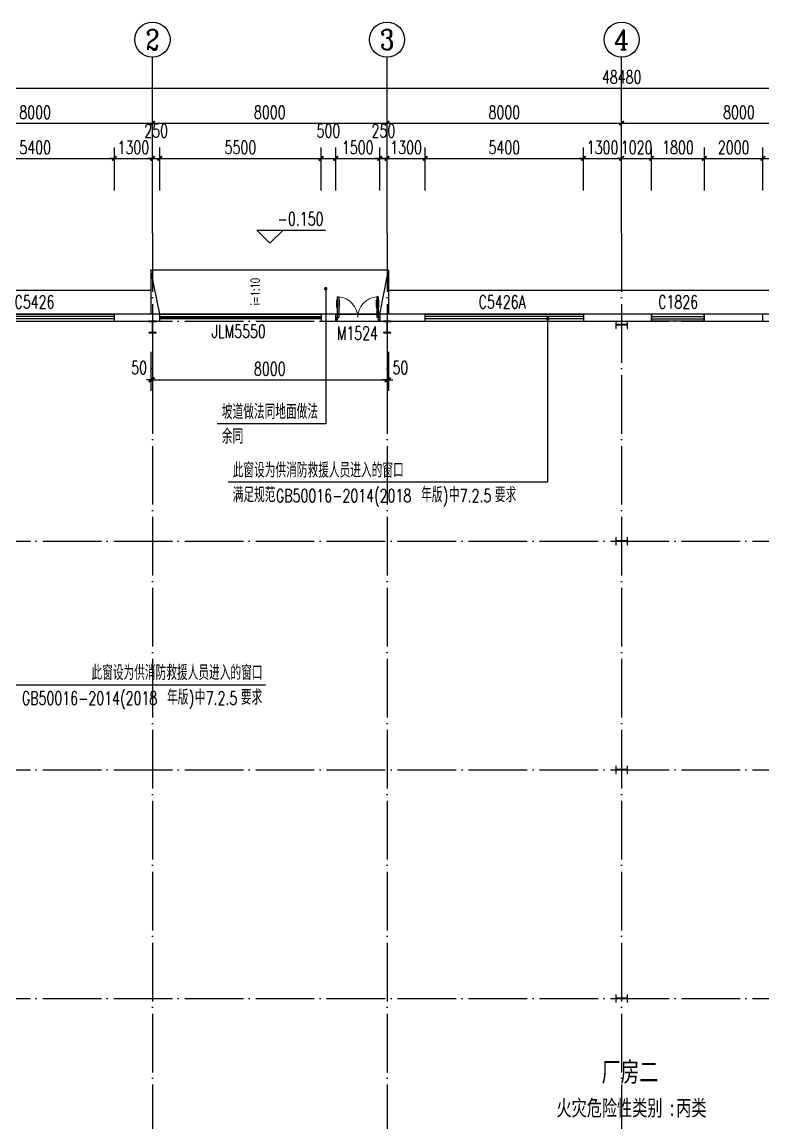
# Model space of a CAD drawing. Header units: millimetres. Extents: x 4455189 to 4808172, y 18512388 to 19204582.
# Drawn here: x 4720524 to 4745792, y 18997247 to 19034794 of the extents above; entities that cross this region are included whole.
import ezdxf
from ezdxf.enums import TextEntityAlignment as Align

# ---------------------------------------------------------------- set-up
doc = ezdxf.new("R2010")
doc.units = ezdxf.units.MM
doc.header["$LTSCALE"] = 1000
doc.header["$MEASUREMENT"] = 0
doc.linetypes.add('DASH', pattern=[0.35, 0.25, -0.1])
doc.linetypes.add('DOTE', pattern=[2.42, 2, -0.2, 0.02, -0.2])
doc.layers.get('Defpoints').update_dxf_attribs({"color": 1})
for name, color, linetype in [('AXIS_TEXT', 7, 'Continuous'), ('AXIS_内部', 151, 'Continuous'), ('AXIS_外部', 171, 'Continuous'), ('COLUMN', 2, 'Continuous'), ('DIM_ELEV', 3, 'Continuous'), ('DIM_LEAD', 145, 'Continuous'), ('DIM_SYMB', 165, 'Continuous'), ('DOOR_FIRE', 140, 'Continuous'), ('DOOR_FIRE_TEXT', 7, 'Continuous'), ('DOTE', 250, 'DOTE'), ('GROUND', 150, 'Continuous'), ('PUB_TEXT', 7, 'Continuous'), ('WALL-PARAPET', 6, 'Continuous'), ('WINDOW', 140, 'Continuous'), ('WINDOW_TEXT', 7, 'Continuous')]:
    doc.layers.add(name, color=color, linetype=linetype)
doc.styles.add('_TCH_AXIS', font='COMPLEX', dxfattribs={"bigfont": 'GBCBIG'})
doc.styles.add('_TCH_DIM', font='SIMPLEX', dxfattribs={"bigfont": 'GBCBIG'})
doc.styles.add('_TCH_DIM_T3', font='SIMPLEX', dxfattribs={"width": 0.705882, "bigfont": 'GBCBIG'})
doc.styles.add('_TCH_WINDOW', font='SIMPLEX', dxfattribs={"height": 3.5, "bigfont": 'GBCBIG'})
doc.styles.add('COMPLEX', font='COMPLEX')
doc.styles.add('HT', font='simhei.ttf', dxfattribs={"width": 0.7})
doc.dimstyles.new('_TCH_ARCH&&150', dxfattribs={"dimtxt": 446.25, "dimasz": 150, "dimexe": 375, "dimexo": 450, "dimgap": 150, "dimtad": 1, "dimdec": 0, "dimzin": 0, "dimdsep": 46, "dimtxsty": '_TCH_DIM_T3', "dimblk": 'ARCHTICK', "dimcen": 0.09, "dimclrt": 7, "dimazin": 2, "dimtfac": 1, "dimtdec": 0, "dimtix": 1, "dimtmove": 2, "dimatfit": 3, "dimfxl": 0, "dimtolj": 1, "dimtzin": 0, "dimarcsym": 0})

# ---------------------------------------------------------------- blocks, each defined once
blk = doc.blocks.new('A$C3ACC4A1C')
at = {"layer": 'COLUMN'}
h = blk.add_hatch(color=256, dxfattribs=at)
h.paths.add_polyline_path([(125, 400), (0, 400), (0, 388), (120, 388), (120, 200), (125, 200)])
h.paths.add_polyline_path([(250, 400), (125, 400), (125, 200), (130, 200), (130, 388), (250, 388)])
h.paths.add_polyline_path([(250, 12), (130, 12), (130, 200), (125, 200), (125, 0), (250, 0)])
h.paths.add_polyline_path([(125, 200), (120, 200), (120, 12), (0, 12), (0, 0), (125, 0)])
blk.add_lwpolyline([(0, 0), (0, 12), (120, 12), (120, 388), (0, 388), (0, 400), (250, 400), (250, 388), (130, 388), (130, 12), (250, 12), (250, 0)], close=True, dxfattribs=at)
blk = doc.blocks.new('_ArchTick')
at = {"color": 0, "linetype": 'ByBlock', "const_width": 0.4}
blk.add_lwpolyline([(-0.5, -0.5), (0.5, 0.5)], dxfattribs=at)
blk = doc.blocks.new('*D287')
at = {"layer": 'AXIS_内部', "color": 0, "lineweight": -2}
for p, q in [((4732972, 19023544), (4732972, 19022219)), ((4733022, 19023544), (4733022, 19022219)), ((4732972, 19022594), (4732822, 19022594)), ((4732972, 19022594), (4733022, 19022594)), ((4733022, 19022594), (4733172, 19022594))]:
    blk.add_line(p, q, dxfattribs=at)
at = {"layer": 'Defpoints', "color": 0}
for p in [(4732972, 19023994), (4733022, 19023994), (4733022, 19022594)]:
    blk.add_point(p, dxfattribs=at)
at = {"layer": 'AXIS_内部', "color": 0, "lineweight": -2, "xscale": 150, "yscale": 150, "zscale": 150}
blk.add_blockref('_ArchTick', (4732972, 19022594), dxfattribs=at)
at = {"layer": 'AXIS_内部', "color": 0, "lineweight": -2, "xscale": 150, "yscale": 150, "zscale": 150, "rotation": 180}
blk.add_blockref('_ArchTick', (4733022, 19022594), dxfattribs=at)
at = {"layer": 'AXIS_内部', "color": 7, "insert": (4733427, 19023007), "char_height": 446.2, "attachment_point": 5, "style": '_TCH_DIM_T3'}
blk.add_mtext('\\A1;50', dxfattribs=at)
blk = doc.blocks.new('*D288')
at = {"layer": 'AXIS_内部', "color": 0, "lineweight": -2}
for p, q in [((4724972, 19023544), (4724972, 19022219)), ((4732972, 19023544), (4732972, 19022219)), ((4724972, 19022594), (4732972, 19022594))]:
    blk.add_line(p, q, dxfattribs=at)
at = {"layer": 'Defpoints', "color": 0}
for p in [(4724972, 19023994), (4732972, 19023994), (4732972, 19022594)]:
    blk.add_point(p, dxfattribs=at)
at = {"layer": 'AXIS_内部', "color": 0, "lineweight": -2, "xscale": 150, "yscale": 150, "zscale": 150, "rotation": 180}
blk.add_blockref('_ArchTick', (4724972, 19022594), dxfattribs=at)
at = {"layer": 'AXIS_内部', "color": 0, "lineweight": -2, "xscale": 150, "yscale": 150, "zscale": 150}
blk.add_blockref('_ArchTick', (4732972, 19022594), dxfattribs=at)
at = {"layer": 'AXIS_内部', "color": 7, "insert": (4728972, 19022967), "char_height": 446.2, "attachment_point": 5, "style": '_TCH_DIM_T3'}
blk.add_mtext('\\A1;8000', dxfattribs=at)
blk = doc.blocks.new('*D289')
at = {"layer": 'AXIS_内部', "color": 0, "lineweight": -2}
for p, q in [((4724922, 19023544), (4724922, 19022219)), ((4724972, 19023544), (4724972, 19022219)), ((4724922, 19022594), (4724772, 19022594)), ((4724922, 19022594), (4724972, 19022594)), ((4724972, 19022594), (4725122, 19022594))]:
    blk.add_line(p, q, dxfattribs=at)
at = {"layer": 'Defpoints', "color": 0}
for p in [(4724922, 19023994), (4724972, 19023994), (4724972, 19022594)]:
    blk.add_point(p, dxfattribs=at)
at = {"layer": 'AXIS_内部', "color": 0, "lineweight": -2, "xscale": 150, "yscale": 150, "zscale": 150}
blk.add_blockref('_ArchTick', (4724922, 19022594), dxfattribs=at)
at = {"layer": 'AXIS_内部', "color": 0, "lineweight": -2, "xscale": 150, "yscale": 150, "zscale": 150, "rotation": 180}
blk.add_blockref('_ArchTick', (4724972, 19022594), dxfattribs=at)
at = {"layer": 'AXIS_内部', "color": 7, "insert": (4724517, 19023007), "char_height": 446.2, "attachment_point": 5, "style": '_TCH_DIM_T3'}
blk.add_mtext('\\A1;50', dxfattribs=at)
blk = doc.blocks.new('*D297')
at = {"layer": 'AXIS_内部', "color": 0, "lineweight": -2}
for p, q in [((4745792, 19029044), (4745792, 19030519)), ((4747592, 19029044), (4747592, 19030519)), ((4745792, 19030144), (4747592, 19030144))]:
    blk.add_line(p, q, dxfattribs=at)
at = {"layer": 'Defpoints', "color": 0}
for p in [(4747592, 19030144), (4745792, 19028594), (4747592, 19028594)]:
    blk.add_point(p, dxfattribs=at)
at = {"layer": 'AXIS_内部', "color": 0, "lineweight": -2, "xscale": 150, "yscale": 150, "zscale": 150, "rotation": 180}
blk.add_blockref('_ArchTick', (4745792, 19030144), dxfattribs=at)
at = {"layer": 'AXIS_内部', "color": 0, "lineweight": -2, "xscale": 150, "yscale": 150, "zscale": 150}
blk.add_blockref('_ArchTick', (4747592, 19030144), dxfattribs=at)
at = {"layer": 'AXIS_内部', "color": 7, "insert": (4746692, 19030517), "char_height": 446.2, "attachment_point": 5, "style": '_TCH_DIM_T3'}
blk.add_mtext('\\A1;1800', dxfattribs=at)
blk = doc.blocks.new('*D298')
at = {"layer": 'AXIS_内部', "color": 0, "lineweight": -2}
for p, q in [((4743792, 19029044), (4743792, 19030519)), ((4745792, 19029044), (4745792, 19030519)), ((4743792, 19030144), (4745792, 19030144))]:
    blk.add_line(p, q, dxfattribs=at)
at = {"layer": 'Defpoints', "color": 0}
for p in [(4745792, 19030144), (4743792, 19028594), (4745792, 19028594)]:
    blk.add_point(p, dxfattribs=at)
at = {"layer": 'AXIS_内部', "color": 0, "lineweight": -2, "xscale": 150, "yscale": 150, "zscale": 150, "rotation": 180}
blk.add_blockref('_ArchTick', (4743792, 19030144), dxfattribs=at)
at = {"layer": 'AXIS_内部', "color": 0, "lineweight": -2, "xscale": 150, "yscale": 150, "zscale": 150}
blk.add_blockref('_ArchTick', (4745792, 19030144), dxfattribs=at)
at = {"layer": 'AXIS_内部', "color": 7, "insert": (4744792, 19030517), "char_height": 446.2, "attachment_point": 5, "style": '_TCH_DIM_T3'}
blk.add_mtext('\\A1;2000', dxfattribs=at)
blk = doc.blocks.new('*D299')
at = {"layer": 'AXIS_内部', "color": 0, "lineweight": -2}
for p, q in [((4741992, 19029044), (4741992, 19030519)), ((4743792, 19029044), (4743792, 19030519)), ((4741992, 19030144), (4743792, 19030144))]:
    blk.add_line(p, q, dxfattribs=at)
at = {"layer": 'Defpoints', "color": 0}
for p in [(4743792, 19030144), (4741992, 19028594), (4743792, 19028594)]:
    blk.add_point(p, dxfattribs=at)
at = {"layer": 'AXIS_内部', "color": 0, "lineweight": -2, "xscale": 150, "yscale": 150, "zscale": 150, "rotation": 180}
blk.add_blockref('_ArchTick', (4741992, 19030144), dxfattribs=at)
at = {"layer": 'AXIS_内部', "color": 0, "lineweight": -2, "xscale": 150, "yscale": 150, "zscale": 150}
blk.add_blockref('_ArchTick', (4743792, 19030144), dxfattribs=at)
at = {"layer": 'AXIS_内部', "color": 7, "insert": (4742892, 19030517), "char_height": 446.2, "attachment_point": 5, "style": '_TCH_DIM_T3'}
blk.add_mtext('\\A1;1800', dxfattribs=at)
blk = doc.blocks.new('*D300')
at = {"layer": 'AXIS_内部', "color": 0, "lineweight": -2}
for p, q in [((4740972, 19029044), (4740972, 19030519)), ((4741992, 19029044), (4741992, 19030519)), ((4740972, 19030144), (4740822, 19030144)), ((4740972, 19030144), (4741992, 19030144)), ((4741992, 19030144), (4742142, 19030144))]:
    blk.add_line(p, q, dxfattribs=at)
at = {"layer": 'Defpoints', "color": 0}
for p in [(4741992, 19030144), (4740972, 19028594), (4741992, 19028594)]:
    blk.add_point(p, dxfattribs=at)
at = {"layer": 'AXIS_内部', "color": 0, "lineweight": -2, "xscale": 150, "yscale": 150, "zscale": 150}
blk.add_blockref('_ArchTick', (4740972, 19030144), dxfattribs=at)
at = {"layer": 'AXIS_内部', "color": 0, "lineweight": -2, "xscale": 150, "yscale": 150, "zscale": 150, "rotation": 180}
blk.add_blockref('_ArchTick', (4741992, 19030144), dxfattribs=at)
at = {"layer": 'AXIS_内部', "color": 7, "insert": (4741482, 19030517), "char_height": 446.2, "attachment_point": 5, "style": '_TCH_DIM_T3'}
blk.add_mtext('\\A1;1020', dxfattribs=at)
blk = doc.blocks.new('*D301')
at = {"layer": 'AXIS_内部', "color": 0, "lineweight": -2}
for p, q in [((4739672, 19029044), (4739672, 19030519)), ((4740972, 19029044), (4740972, 19030519)), ((4739672, 19030144), (4739522, 19030144)), ((4739672, 19030144), (4740972, 19030144)), ((4740972, 19030144), (4741122, 19030144))]:
    blk.add_line(p, q, dxfattribs=at)
at = {"layer": 'Defpoints', "color": 0}
for p in [(4740972, 19030144), (4739672, 19028594), (4740972, 19028594)]:
    blk.add_point(p, dxfattribs=at)
at = {"layer": 'AXIS_内部', "color": 0, "lineweight": -2, "xscale": 150, "yscale": 150, "zscale": 150}
blk.add_blockref('_ArchTick', (4739672, 19030144), dxfattribs=at)
at = {"layer": 'AXIS_内部', "color": 0, "lineweight": -2, "xscale": 150, "yscale": 150, "zscale": 150, "rotation": 180}
blk.add_blockref('_ArchTick', (4740972, 19030144), dxfattribs=at)
at = {"layer": 'AXIS_内部', "color": 7, "insert": (4740322, 19030517), "char_height": 446.2, "attachment_point": 5, "style": '_TCH_DIM_T3'}
blk.add_mtext('\\A1;1300', dxfattribs=at)
blk = doc.blocks.new('*D302')
at = {"layer": 'AXIS_内部', "color": 0, "lineweight": -2}
for p, q in [((4734272, 19029044), (4734272, 19030519)), ((4739672, 19029044), (4739672, 19030519)), ((4734272, 19030144), (4739672, 19030144))]:
    blk.add_line(p, q, dxfattribs=at)
at = {"layer": 'Defpoints', "color": 0}
for p in [(4739672, 19030144), (4734272, 19028594), (4739672, 19028594)]:
    blk.add_point(p, dxfattribs=at)
at = {"layer": 'AXIS_内部', "color": 0, "lineweight": -2, "xscale": 150, "yscale": 150, "zscale": 150, "rotation": 180}
blk.add_blockref('_ArchTick', (4734272, 19030144), dxfattribs=at)
at = {"layer": 'AXIS_内部', "color": 0, "lineweight": -2, "xscale": 150, "yscale": 150, "zscale": 150}
blk.add_blockref('_ArchTick', (4739672, 19030144), dxfattribs=at)
at = {"layer": 'AXIS_内部', "color": 7, "insert": (4736972, 19030517), "char_height": 446.2, "attachment_point": 5, "style": '_TCH_DIM_T3'}
blk.add_mtext('\\A1;5400', dxfattribs=at)
blk = doc.blocks.new('*D303')
at = {"layer": 'AXIS_内部', "color": 0, "lineweight": -2}
for p, q in [((4732972, 19029044), (4732972, 19030519)), ((4734272, 19029044), (4734272, 19030519)), ((4732972, 19030144), (4732822, 19030144)), ((4732972, 19030144), (4734272, 19030144)), ((4734272, 19030144), (4734422, 19030144))]:
    blk.add_line(p, q, dxfattribs=at)
at = {"layer": 'Defpoints', "color": 0}
for p in [(4734272, 19030144), (4732972, 19028594), (4734272, 19028594)]:
    blk.add_point(p, dxfattribs=at)
at = {"layer": 'AXIS_内部', "color": 0, "lineweight": -2, "xscale": 150, "yscale": 150, "zscale": 150}
blk.add_blockref('_ArchTick', (4732972, 19030144), dxfattribs=at)
at = {"layer": 'AXIS_内部', "color": 0, "lineweight": -2, "xscale": 150, "yscale": 150, "zscale": 150, "rotation": 180}
blk.add_blockref('_ArchTick', (4734272, 19030144), dxfattribs=at)
at = {"layer": 'AXIS_内部', "color": 7, "insert": (4733622, 19030517), "char_height": 446.2, "attachment_point": 5, "style": '_TCH_DIM_T3'}
blk.add_mtext('\\A1;1300', dxfattribs=at)
blk = doc.blocks.new('*D304')
at = {"layer": 'AXIS_内部', "color": 0, "lineweight": -2}
for p, q in [((4732722, 19029044), (4732722, 19030519)), ((4732972, 19029044), (4732972, 19030519)), ((4732722, 19030144), (4732572, 19030144)), ((4732722, 19030144), (4732972, 19030144)), ((4732972, 19030144), (4733122, 19030144))]:
    blk.add_line(p, q, dxfattribs=at)
at = {"layer": 'Defpoints', "color": 0}
for p in [(4732972, 19030144), (4732722, 19028594), (4732972, 19028594)]:
    blk.add_point(p, dxfattribs=at)
at = {"layer": 'AXIS_内部', "color": 0, "lineweight": -2, "xscale": 150, "yscale": 150, "zscale": 150}
blk.add_blockref('_ArchTick', (4732722, 19030144), dxfattribs=at)
at = {"layer": 'AXIS_内部', "color": 0, "lineweight": -2, "xscale": 150, "yscale": 150, "zscale": 150, "rotation": 180}
blk.add_blockref('_ArchTick', (4732972, 19030144), dxfattribs=at)
at = {"layer": 'AXIS_内部', "color": 7, "insert": (4732847, 19031082), "char_height": 446.2, "attachment_point": 5, "style": '_TCH_DIM_T3'}
blk.add_mtext('\\A1;250', dxfattribs=at)
blk = doc.blocks.new('*D305')
at = {"layer": 'AXIS_内部', "color": 0, "lineweight": -2}
for p, q in [((4731222, 19029044), (4731222, 19030519)), ((4732722, 19029044), (4732722, 19030519)), ((4731222, 19030144), (4732722, 19030144))]:
    blk.add_line(p, q, dxfattribs=at)
at = {"layer": 'Defpoints', "color": 0}
for p in [(4732722, 19030144), (4731222, 19028594), (4732722, 19028594)]:
    blk.add_point(p, dxfattribs=at)
at = {"layer": 'AXIS_内部', "color": 0, "lineweight": -2, "xscale": 150, "yscale": 150, "zscale": 150, "rotation": 180}
blk.add_blockref('_ArchTick', (4731222, 19030144), dxfattribs=at)
at = {"layer": 'AXIS_内部', "color": 0, "lineweight": -2, "xscale": 150, "yscale": 150, "zscale": 150}
blk.add_blockref('_ArchTick', (4732722, 19030144), dxfattribs=at)
at = {"layer": 'AXIS_内部', "color": 7, "insert": (4731972, 19030517), "char_height": 446.2, "attachment_point": 5, "style": '_TCH_DIM_T3'}
blk.add_mtext('\\A1;1500', dxfattribs=at)
blk = doc.blocks.new('*D306')
at = {"layer": 'AXIS_内部', "color": 0, "lineweight": -2}
for p, q in [((4730722, 19029044), (4730722, 19030519)), ((4731222, 19029044), (4731222, 19030519)), ((4730722, 19030144), (4731222, 19030144))]:
    blk.add_line(p, q, dxfattribs=at)
at = {"layer": 'Defpoints', "color": 0}
for p in [(4731222, 19030144), (4730722, 19028594), (4731222, 19028594)]:
    blk.add_point(p, dxfattribs=at)
at = {"layer": 'AXIS_内部', "color": 0, "lineweight": -2, "xscale": 150, "yscale": 150, "zscale": 150, "rotation": 180}
blk.add_blockref('_ArchTick', (4730722, 19030144), dxfattribs=at)
at = {"layer": 'AXIS_内部', "color": 0, "lineweight": -2, "xscale": 150, "yscale": 150, "zscale": 150}
blk.add_blockref('_ArchTick', (4731222, 19030144), dxfattribs=at)
at = {"layer": 'AXIS_内部', "color": 7, "insert": (4730972, 19031082), "char_height": 446.2, "attachment_point": 5, "style": '_TCH_DIM_T3'}
blk.add_mtext('\\A1;500', dxfattribs=at)
blk = doc.blocks.new('*D307')
at = {"layer": 'AXIS_内部', "color": 0, "lineweight": -2}
for p, q in [((4725222, 19029044), (4725222, 19030519)), ((4730722, 19029044), (4730722, 19030519)), ((4725222, 19030144), (4730722, 19030144))]:
    blk.add_line(p, q, dxfattribs=at)
at = {"layer": 'Defpoints', "color": 0}
for p in [(4730722, 19030144), (4725222, 19028594), (4730722, 19028594)]:
    blk.add_point(p, dxfattribs=at)
at = {"layer": 'AXIS_内部', "color": 0, "lineweight": -2, "xscale": 150, "yscale": 150, "zscale": 150, "rotation": 180}
blk.add_blockref('_ArchTick', (4725222, 19030144), dxfattribs=at)
at = {"layer": 'AXIS_内部', "color": 0, "lineweight": -2, "xscale": 150, "yscale": 150, "zscale": 150}
blk.add_blockref('_ArchTick', (4730722, 19030144), dxfattribs=at)
at = {"layer": 'AXIS_内部', "color": 7, "insert": (4727972, 19030517), "char_height": 446.2, "attachment_point": 5, "style": '_TCH_DIM_T3'}
blk.add_mtext('\\A1;5500', dxfattribs=at)
blk = doc.blocks.new('*D308')
at = {"layer": 'AXIS_内部', "color": 0, "lineweight": -2}
for p, q in [((4724972, 19029044), (4724972, 19030519)), ((4725222, 19029044), (4725222, 19030519)), ((4724972, 19030144), (4724822, 19030144)), ((4724972, 19030144), (4725222, 19030144)), ((4725222, 19030144), (4725372, 19030144))]:
    blk.add_line(p, q, dxfattribs=at)
at = {"layer": 'Defpoints', "color": 0}
for p in [(4725222, 19030144), (4724972, 19028594), (4725222, 19028594)]:
    blk.add_point(p, dxfattribs=at)
at = {"layer": 'AXIS_内部', "color": 0, "lineweight": -2, "xscale": 150, "yscale": 150, "zscale": 150}
blk.add_blockref('_ArchTick', (4724972, 19030144), dxfattribs=at)
at = {"layer": 'AXIS_内部', "color": 0, "lineweight": -2, "xscale": 150, "yscale": 150, "zscale": 150, "rotation": 180}
blk.add_blockref('_ArchTick', (4725222, 19030144), dxfattribs=at)
at = {"layer": 'AXIS_内部', "color": 7, "insert": (4725097, 19031082), "char_height": 446.2, "attachment_point": 5, "style": '_TCH_DIM_T3'}
blk.add_mtext('\\A1;250', dxfattribs=at)
blk = doc.blocks.new('*D309')
at = {"layer": 'AXIS_内部', "color": 0, "lineweight": -2}
for p, q in [((4723672, 19029044), (4723672, 19030519)), ((4724972, 19029044), (4724972, 19030519)), ((4723672, 19030144), (4723522, 19030144)), ((4723672, 19030144), (4724972, 19030144)), ((4724972, 19030144), (4725122, 19030144))]:
    blk.add_line(p, q, dxfattribs=at)
at = {"layer": 'Defpoints', "color": 0}
for p in [(4724972, 19030144), (4723672, 19028594), (4724972, 19028594)]:
    blk.add_point(p, dxfattribs=at)
at = {"layer": 'AXIS_内部', "color": 0, "lineweight": -2, "xscale": 150, "yscale": 150, "zscale": 150}
blk.add_blockref('_ArchTick', (4723672, 19030144), dxfattribs=at)
at = {"layer": 'AXIS_内部', "color": 0, "lineweight": -2, "xscale": 150, "yscale": 150, "zscale": 150, "rotation": 180}
blk.add_blockref('_ArchTick', (4724972, 19030144), dxfattribs=at)
at = {"layer": 'AXIS_内部', "color": 7, "insert": (4724322, 19030517), "char_height": 446.2, "attachment_point": 5, "style": '_TCH_DIM_T3'}
blk.add_mtext('\\A1;1300', dxfattribs=at)
blk = doc.blocks.new('*D310')
at = {"layer": 'AXIS_内部', "color": 0, "lineweight": -2}
for p, q in [((4718272, 19029044), (4718272, 19030519)), ((4723672, 19029044), (4723672, 19030519)), ((4718272, 19030144), (4723672, 19030144))]:
    blk.add_line(p, q, dxfattribs=at)
at = {"layer": 'Defpoints', "color": 0}
for p in [(4723672, 19030144), (4718272, 19028594), (4723672, 19028594)]:
    blk.add_point(p, dxfattribs=at)
at = {"layer": 'AXIS_内部', "color": 0, "lineweight": -2, "xscale": 150, "yscale": 150, "zscale": 150, "rotation": 180}
blk.add_blockref('_ArchTick', (4718272, 19030144), dxfattribs=at)
at = {"layer": 'AXIS_内部', "color": 0, "lineweight": -2, "xscale": 150, "yscale": 150, "zscale": 150}
blk.add_blockref('_ArchTick', (4723672, 19030144), dxfattribs=at)
at = {"layer": 'AXIS_内部', "color": 7, "insert": (4720972, 19030517), "char_height": 446.2, "attachment_point": 5, "style": '_TCH_DIM_T3'}
blk.add_mtext('\\A1;5400', dxfattribs=at)
blk = doc.blocks.new('*D402')
at = {"layer": 'AXIS_外部', "color": 0, "lineweight": -2}
for p, q in [((4716972, 19028044), (4716972, 19031719)), ((4724972, 19028044), (4724972, 19031719)), ((4716972, 19031344), (4724972, 19031344))]:
    blk.add_line(p, q, dxfattribs=at)
at = {"layer": 'Defpoints', "color": 0}
for p in [(4724972, 19031344), (4716972, 19027594), (4724972, 19027594)]:
    blk.add_point(p, dxfattribs=at)
at = {"layer": 'AXIS_外部', "color": 0, "lineweight": -2, "xscale": 150, "yscale": 150, "zscale": 150, "rotation": 180}
blk.add_blockref('_ArchTick', (4716972, 19031344), dxfattribs=at)
at = {"layer": 'AXIS_外部', "color": 0, "lineweight": -2, "xscale": 150, "yscale": 150, "zscale": 150}
blk.add_blockref('_ArchTick', (4724972, 19031344), dxfattribs=at)
at = {"layer": 'AXIS_外部', "color": 7, "insert": (4720972, 19031717), "char_height": 446.2, "attachment_point": 5, "style": '_TCH_DIM_T3'}
blk.add_mtext('\\A1;8000', dxfattribs=at)
blk = doc.blocks.new('*D403')
at = {"layer": 'AXIS_外部', "color": 0, "lineweight": -2}
for p, q in [((4724972, 19028044), (4724972, 19031719)), ((4732972, 19028044), (4732972, 19031719)), ((4724972, 19031344), (4732972, 19031344))]:
    blk.add_line(p, q, dxfattribs=at)
at = {"layer": 'Defpoints', "color": 0}
for p in [(4732972, 19031344), (4724972, 19027594), (4732972, 19027594)]:
    blk.add_point(p, dxfattribs=at)
at = {"layer": 'AXIS_外部', "color": 0, "lineweight": -2, "xscale": 150, "yscale": 150, "zscale": 150, "rotation": 180}
blk.add_blockref('_ArchTick', (4724972, 19031344), dxfattribs=at)
at = {"layer": 'AXIS_外部', "color": 0, "lineweight": -2, "xscale": 150, "yscale": 150, "zscale": 150}
blk.add_blockref('_ArchTick', (4732972, 19031344), dxfattribs=at)
at = {"layer": 'AXIS_外部', "color": 7, "insert": (4728972, 19031717), "char_height": 446.2, "attachment_point": 5, "style": '_TCH_DIM_T3'}
blk.add_mtext('\\A1;8000', dxfattribs=at)
blk = doc.blocks.new('*D404')
at = {"layer": 'AXIS_外部', "color": 0, "lineweight": -2}
for p, q in [((4732972, 19028044), (4732972, 19031719)), ((4740972, 19028044), (4740972, 19031719)), ((4732972, 19031344), (4740972, 19031344))]:
    blk.add_line(p, q, dxfattribs=at)
at = {"layer": 'Defpoints', "color": 0}
for p in [(4740972, 19031344), (4732972, 19027594), (4740972, 19027594)]:
    blk.add_point(p, dxfattribs=at)
at = {"layer": 'AXIS_外部', "color": 0, "lineweight": -2, "xscale": 150, "yscale": 150, "zscale": 150, "rotation": 180}
blk.add_blockref('_ArchTick', (4732972, 19031344), dxfattribs=at)
at = {"layer": 'AXIS_外部', "color": 0, "lineweight": -2, "xscale": 150, "yscale": 150, "zscale": 150}
blk.add_blockref('_ArchTick', (4740972, 19031344), dxfattribs=at)
at = {"layer": 'AXIS_外部', "color": 7, "insert": (4736972, 19031717), "char_height": 446.2, "attachment_point": 5, "style": '_TCH_DIM_T3'}
blk.add_mtext('\\A1;8000', dxfattribs=at)
blk = doc.blocks.new('*D405')
at = {"layer": 'AXIS_外部', "color": 0, "lineweight": -2}
for p, q in [((4740972, 19028044), (4740972, 19031719)), ((4748972, 19028044), (4748972, 19031719)), ((4740972, 19031344), (4748972, 19031344))]:
    blk.add_line(p, q, dxfattribs=at)
at = {"layer": 'Defpoints', "color": 0}
for p in [(4748972, 19031344), (4740972, 19027594), (4748972, 19027594)]:
    blk.add_point(p, dxfattribs=at)
at = {"layer": 'AXIS_外部', "color": 0, "lineweight": -2, "xscale": 150, "yscale": 150, "zscale": 150, "rotation": 180}
blk.add_blockref('_ArchTick', (4740972, 19031344), dxfattribs=at)
at = {"layer": 'AXIS_外部', "color": 0, "lineweight": -2, "xscale": 150, "yscale": 150, "zscale": 150}
blk.add_blockref('_ArchTick', (4748972, 19031344), dxfattribs=at)
at = {"layer": 'AXIS_外部', "color": 7, "insert": (4744972, 19031717), "char_height": 446.2, "attachment_point": 5, "style": '_TCH_DIM_T3'}
blk.add_mtext('\\A1;8000', dxfattribs=at)
blk = doc.blocks.new('*D409')
at = {"layer": 'AXIS_外部', "color": 0, "lineweight": -2}
for p, q in [((4716732, 19028044), (4716732, 19032919)), ((4765212, 19028044), (4765212, 19032919)), ((4716732, 19032544), (4765212, 19032544))]:
    blk.add_line(p, q, dxfattribs=at)
at = {"layer": 'Defpoints', "color": 0}
for p in [(4765212, 19032544), (4716732, 19027594), (4765212, 19027594)]:
    blk.add_point(p, dxfattribs=at)
at = {"layer": 'AXIS_外部', "color": 0, "lineweight": -2, "xscale": 150, "yscale": 150, "zscale": 150, "rotation": 180}
blk.add_blockref('_ArchTick', (4716732, 19032544), dxfattribs=at)
at = {"layer": 'AXIS_外部', "color": 0, "lineweight": -2, "xscale": 150, "yscale": 150, "zscale": 150}
blk.add_blockref('_ArchTick', (4765212, 19032544), dxfattribs=at)
at = {"layer": 'AXIS_外部', "color": 7, "insert": (4740972, 19032917), "char_height": 446.2, "attachment_point": 5, "style": '_TCH_DIM_T3'}
blk.add_mtext('\\A1;48480', dxfattribs=at)
blk = doc.blocks.new('_AXISO')
blk.add_circle((0, 0), 0.5)
at = {"layer": 'AXIS_TEXT', "style": 'COMPLEX', "width": 1.041667}
blk.add_attdef('A', text='', height=0.56, dxfattribs=at).set_placement((-0.25, -0.28), (0.25, -0.28), align=Align.FIT)
blk = doc.blocks.new('$DorLib2D$00000213')
at = {"color": 0, "linetype": 'DASH', "const_width": 0.02}
blk.add_lwpolyline([(0.5, 0), (-0.5, 0)], dxfattribs=at)
blk = doc.blocks.new('$DorLib2D$00000011')
at = {"lineweight": 13}
for p, q in [((-0.483, 0.396), (-0.483, 0.235)), ((-0.417, 0.396), (-0.417, 0.235)), ((0.417, 0.396), (0.417, 0.235)), ((0.483, 0.396), (0.483, 0.235))]:
    blk.add_line(p, q, dxfattribs=at)
for p, q in [((-0.483, 0.396), (-0.467, 0.396)), ((-0.467, 0.471), (-0.467, -0.062)), ((-0.467, 0.471), (-0.433, 0.471)), ((-0.433, 0.471), (-0.433, 0.004)), ((-0.417, 0.396), (-0.433, 0.396)), ((0.417, 0.396), (0.433, 0.396)), ((0.433, 0.471), (0.433, 0.004)), ((0.467, 0.471), (0.433, 0.471)), ((0.467, 0.471), (0.467, -0.062)), ((0.483, 0.396), (0.467, 0.396)), ((-0.5, 0.004), (-0.433, 0.004)), ((-0.5, 0.004), (-0.5, -0.062)), ((-0.483, 0.235), (-0.467, 0.235)), ((-0.417, 0.235), (-0.433, 0.235)), ((0.417, 0.235), (0.433, 0.235)), ((0.5, 0.004), (0.433, 0.004)), ((0.483, 0.235), (0.467, 0.235)), ((0.5, 0.004), (0.5, -0.062)), ((-0.5, -0.062), (-0.467, -0.062)), ((0.5, -0.062), (0.467, -0.062))]:
    blk.add_line(p, q)
for centre, start, end in [((-0.467, 0.004), 0, 85.904), ((0.467, 0.004), 94.096, 180)]:
    blk.add_arc(centre, 0.467, start, end, dxfattribs=at)
blk = doc.blocks.new('$WINLIB2D$00000001')
for p, q in [((-0.5, 0.5), (0.5, 0.5)), ((-0.5, 0.5), (-0.5, -0.5)), ((0.5, -0.5), (0.5, 0.5)), ((0.5, 0.1667), (-0.5, 0.1667)), ((0.5, -0.1667), (-0.5, -0.1667)), ((-0.5, -0.5), (0.5, -0.5))]:
    blk.add_line(p, q)

msp = doc.modelspace()

# ---------------------------------------------------------------- linework, layer by layer
at = {"layer": 'AXIS_外部'}
for p, q in [((4724971.6, 19027594.3), (4724971.6, 19033594.3)), ((4732971.6, 19027594.3), (4732971.6, 19033594.3)), ((4740971.6, 19027594.3), (4740971.6, 19033594.3))]:
    msp.add_line(p, q, dxfattribs=at)
at = {"layer": 'DIM_ELEV'}
for p, q in [((4728977.5, 19027251.2), (4728527.5, 19027701.2)), ((4728527.5, 19027701.2), (4730875, 19027701.2)), ((4728977.5, 19027251.2), (4729427.5, 19027701.2))]:
    msp.add_line(p, q, dxfattribs=at)
at = {"layer": 'DIM_LEAD'}
for p, q in [((4730879.4, 19025697.4), (4730879.4, 19021094.3)), ((4738449, 19024674.3), (4738449, 19019099.5)), ((4730879.4, 19021094.3), (4727180.2, 19021094.3)), ((4738449, 19019099.5), (4727550.3, 19019099.5)), ((4720165.1, 19012194.3), (4728823.4, 19012194.3))]:
    msp.add_line(p, q, dxfattribs=at)
at = {"layer": 'DIM_LEAD', "const_width": 60}
for points in [[(4730879.4, 19025727.4, 1), (4730879.4, 19025667.4, 1)], [(4738449, 19024704.3, 1), (4738449, 19024644.3, 1)]]:
    msp.add_lwpolyline(points, format="xyb", close=True, dxfattribs=at)
at = {"layer": 'DIM_SYMB'}
msp.add_lwpolyline([(4728731.3, 19025025.1, 0, 0, 0), (4728731.3, 19025888, 80, 0, 0), (4728731.3, 19026188, 0, 0, 0)], format="xyseb", dxfattribs=at)
at = {"layer": 'DOOR_FIRE'}
msp.add_line((4725221.6, 19024834.3), (4730721.6, 19024834.3), dxfattribs=at)
at = {"layer": 'DOTE'}
for p, q in [((4724971.6, 19027594.3), (4724971.6, 18967594.3)), ((4732971.6, 19027594.3), (4732971.6, 18967594.3)), ((4740971.6, 19027594.3), (4740971.6, 18967594.3)), ((4713971.6, 19024594.3), (4767971.6, 19024594.3)), ((4713971.6, 19017094.3), (4770344.5, 19017094.3)), ((4713971.6, 19009294.3), (4770344.5, 19009294.3)), ((4713971.6, 19001494.3), (4770344.5, 19001494.3))]:
    msp.add_line(p, q, dxfattribs=at)
at = {"layer": 'GROUND'}
for p, q in [((4733021.6, 19026334.3), (4724921.6, 19026334.3)), ((4724921.6, 19026334.3), (4724921.6, 19024834.3)), ((4725221.6, 19024834.3), (4724921.6, 19026334.3)), ((4732721.6, 19024834.3), (4733021.6, 19026334.3)), ((4733021.6, 19026334.3), (4733021.6, 19024834.3)), ((4724921.6, 19025634.3), (4715931.6, 19025634.3)), ((4748971.6, 19025634.3), (4733021.6, 19025634.3)), ((4724921.6, 19024834.3), (4716731.6, 19024834.3)), ((4733021.6, 19024834.3), (4724921.6, 19024834.3)), ((4748971.6, 19024834.3), (4733021.6, 19024834.3))]:
    msp.add_line(p, q, dxfattribs=at)
at = {"layer": 'WALL-PARAPET'}
for p, q in [((4725221.6, 19024834.3), (4723671.6, 19024834.3)), ((4723671.6, 19024834.3), (4723671.6, 19024594.3)), ((4725221.6, 19024594.3), (4725221.6, 19024834.3)), ((4731221.6, 19024834.3), (4730721.6, 19024834.3)), ((4730721.6, 19024834.3), (4730721.6, 19024594.3)), ((4731221.6, 19024594.3), (4731221.6, 19024834.3)), ((4734271.6, 19024834.3), (4732721.6, 19024834.3)), ((4732721.6, 19024834.3), (4732721.6, 19024594.3)), ((4734271.6, 19024594.3), (4734271.6, 19024834.3)), ((4741991.6, 19024834.3), (4739671.6, 19024834.3)), ((4739671.6, 19024834.3), (4739671.6, 19024594.3)), ((4741991.6, 19024594.3), (4741991.6, 19024834.3)), ((4745791.6, 19024834.3), (4743791.6, 19024834.3)), ((4743791.6, 19024834.3), (4743791.6, 19024594.3)), ((4745791.6, 19024594.3), (4745791.6, 19024834.3)), ((4723671.6, 19024594.3), (4725221.6, 19024594.3)), ((4730721.6, 19024594.3), (4731221.6, 19024594.3)), ((4732721.6, 19024594.3), (4734271.6, 19024594.3)), ((4739671.6, 19024594.3), (4741991.6, 19024594.3)), ((4743791.6, 19024594.3), (4745791.6, 19024594.3))]:
    msp.add_line(p, q, dxfattribs=at)
at = {"layer": 'WINDOW'}
msp.add_line((4731221.6, 19024834.3), (4732721.6, 19024834.3), dxfattribs=at)

# ---------------------------------------------------------------- block references
at = {"layer": 'AXIS_外部'}
ref = msp.add_blockref('_AXISO', (4724971.6, 19034194.3), dxfattribs=dict(at, xscale=1200, yscale=1200, zscale=1200))
ref.add_attrib('A', '2', dxfattribs={"layer": 'AXIS_TEXT', "height": 698.9, "style": '_TCH_AXIS'}).set_placement((4724738.6, 19033844.8), (4725204.6, 19033844.8), align=Align.FIT)
ref = msp.add_blockref('_AXISO', (4732971.6, 19034194.3), dxfattribs=dict(at, xscale=1200, yscale=1200, zscale=1200))
ref.add_attrib('A', '3', dxfattribs={"layer": 'AXIS_TEXT', "height": 698.9, "style": '_TCH_AXIS'}).set_placement((4732738.6, 19033844.8), (4733204.6, 19033844.8), align=Align.FIT)
ref = msp.add_blockref('_AXISO', (4740971.6, 19034194.3), dxfattribs=dict(at, xscale=1200, yscale=1200, zscale=1200))
ref.add_attrib('A', '4', dxfattribs={"layer": 'AXIS_TEXT', "height": 668.2, "style": '_TCH_AXIS'}).set_placement((4740717, 19033860.2), (4741226.1, 19033860.2), align=Align.FIT)
at = {"layer": 'COLUMN', "xscale": -1}
for p in [(4725096.6, 19024194.3), (4733096.6, 19024194.3)]:
    msp.add_blockref('A$C3ACC4A1C', p, dxfattribs=at)
at = {"layer": 'COLUMN', "xscale": -1, "rotation": 270}
for p in [(4740771.6, 19024344.3), (4740771.6, 19016969.3), (4740771.6, 19009169.3), (4740771.6, 19001369.3)]:
    msp.add_blockref('A$C3ACC4A1C', p, dxfattribs=at)
at = {"layer": 'DOOR_FIRE'}
ref = msp.add_blockref('$DorLib2D$00000213', (4727971.6, 19024714.3), dxfattribs=dict(at, xscale=5500, yscale=5500, zscale=240))
ref.add_attrib('A', 'JLM5550', (4726989.1, 19024025), dxfattribs={"layer": 'DOOR_FIRE_TEXT', "height": 446.25, "style": '_TCH_WINDOW', "width": 0.705882})
at = {"layer": 'WINDOW'}
ref = msp.add_blockref('$WINLIB2D$00000001', (4720971.6, 19024714.3), dxfattribs=dict(at, xscale=5400, yscale=-240, zscale=5400))
ref.add_attrib('A', 'C5426', (4720266.6, 19025023.7), dxfattribs={"layer": 'WINDOW_TEXT', "height": 446.25, "style": '_TCH_WINDOW', "width": 0.705882})
ref = msp.add_blockref('$DorLib2D$00000011', (4731971.6, 19024714.3), dxfattribs=dict(at, xscale=1500, yscale=1500, zscale=1500))
ref.add_attrib('A', 'M1524', (4731259.1, 19023958.7), dxfattribs={"layer": 'WINDOW_TEXT', "height": 446.25, "style": '_TCH_WINDOW', "width": 0.705882})
ref = msp.add_blockref('$WINLIB2D$00000001', (4736971.6, 19024714.3), dxfattribs=dict(at, xscale=5400, yscale=-240, zscale=5400))
ref.add_attrib('A', 'C5426A', (4736094.1, 19025023.7), dxfattribs={"layer": 'WINDOW_TEXT', "height": 446.25, "style": '_TCH_WINDOW', "width": 0.705882})
ref = msp.add_blockref('$WINLIB2D$00000001', (4742891.6, 19024714.3), dxfattribs=dict(at, xscale=-1800, yscale=-240, zscale=-1800))
ref.add_attrib('A', 'C1826', (4742216.6, 19025023.7), dxfattribs={"layer": 'WINDOW_TEXT', "height": 446.25, "style": '_TCH_WINDOW', "width": 0.705882})

# ---------------------------------------------------------------- texts
at = {"layer": 'PUB_TEXT'}
for s, height, style, width, p in [('-0.150', 446.25, '_TCH_DIM', 0.705882, (4729240, 19027858.7)), ('GB50016-2014(2018', 446.25, '_TCH_DIM', 0.705882, (4729182.2, 19018417)), (')', 446.2, '_TCH_DIM', 0.705882, (4734869.5, 19018417)), ('7.2.5', 446.25, '_TCH_DIM', 0.705882, (4735448.1, 19018417)), ('GB50016-2014(2018', 446.25, '_TCH_DIM', 0.705882, (4720518.7, 19011511.8)), (')', 446.2, '_TCH_DIM', 0.705882, (4726205.9, 19011511.8)), ('7.2.5', 446.25, '_TCH_DIM', 0.705882, (4726784.5, 19011511.8)), ('厂房二', 675.95, 'HT', 0.7, (4740285.3, 18998654.1))]:
    msp.add_text(s, height=height, dxfattribs=dict(at, style=style, width=width)).set_placement(p)
at = {"layer": 'PUB_TEXT', "style": '_TCH_DIM', "width": 0.705882}
msp.add_text('i=1:10', height=297.5, rotation=90, dxfattribs=at).set_placement((4728626.3, 19025131.6))
at = {"layer": 'PUB_TEXT', "style": '_TCH_DIM'}
for s, height, p in [('坡道做法同地面做法', 506.38, (4727337.7, 19021251.8)), ('余同', 506.38, (4727337.7, 19020411.8)), ('此窗设为供消防救援人员进入的窗口', 506.383, (4727707.8, 19019257)), ('满足规范', 506.38, (4727707.8, 19018417)), ('年版', 506.38, (4734132.2, 19018417)), ('中', 506.4, (4735079.5, 19018417)), ('要求', 506.38, (4736648.1, 19018417)), ('此窗设为供消防救援人员进入的窗口', 506.383, (4722890.9, 19012351.8)), ('年版', 506.38, (4725468.7, 19011511.8)), ('中', 506.4, (4726415.9, 19011511.8)), ('要求', 506.38, (4727984.5, 19011511.8))]:
    msp.add_text(s, height=height, dxfattribs=at).set_placement(p)
at = {"layer": 'PUB_TEXT', "color": 6, "style": 'HT', "width": 0.7}
for s, height, p in [('火灾危险性类别', 540.76, (4738750.3, 18997490.6)), ('丙类', 540.76, (4742833.3, 18997490.6)), (':', 540.8, (4742561.1, 18997490.6))]:
    msp.add_text(s, height=height, dxfattribs=at).set_placement(p)

# ---------------------------------------------------------------- dimensions: what is measured, and where the dimension line sits
at = {"layer": 'AXIS_内部'}
for base, p1, p2, picture, middle in [((4725221.6, 19030144.3), (4724971.6, 19028594.3), (4725221.6, 19028594.3), '*D308', (4725096.6, 19031081.8)), ((4731221.6, 19030144.3), (4730721.6, 19028594.3), (4731221.6, 19028594.3), '*D306', (4730971.6, 19031081.8)), ((4732971.6, 19030144.3), (4732721.6, 19028594.3), (4732971.6, 19028594.3), '*D304', (4732846.6, 19031081.8)), ((4724971.6, 19022594.3), (4724921.6, 19023994.3), (4724971.6, 19023994.3), '*D289', (4724516.6, 19023006.8)), ((4733021.6, 19022594.3), (4732971.6, 19023994.3), (4733021.6, 19023994.3), '*D287', (4733426.6, 19023006.8))]:
    dim = msp.add_linear_dim(base=base, p1=p1, p2=p2, angle=0, dimstyle='_TCH_ARCH&&150', dxfattribs=at)
    dim.commit()
    dim.dimension.update_dxf_attribs({"geometry": picture, "text_midpoint": middle, "dimtype": 129})
for p1, p2, distance, picture, middle in [((4718271.6, 19028594.3), (4723671.6, 19028594.3), 1550, '*D310', (4720971.6, 19030517.4)), ((4723671.6, 19028594.3), (4724971.6, 19028594.3), 1550, '*D309', (4724321.6, 19030517.4)), ((4725221.6, 19028594.3), (4730721.6, 19028594.3), 1550, '*D307', (4727971.6, 19030517.4)), ((4731221.6, 19028594.3), (4732721.6, 19028594.3), 1550, '*D305', (4731971.6, 19030517.4)), ((4732971.6, 19028594.3), (4734271.6, 19028594.3), 1550, '*D303', (4733621.6, 19030517.4)), ((4734271.6, 19028594.3), (4739671.6, 19028594.3), 1550, '*D302', (4736971.6, 19030517.4)), ((4739671.6, 19028594.3), (4740971.6, 19028594.3), 1550, '*D301', (4740321.6, 19030517.4)), ((4740971.6, 19028594.3), (4741991.6, 19028594.3), 1550, '*D300', (4741481.6, 19030517.4)), ((4741991.6, 19028594.3), (4743791.6, 19028594.3), 1550, '*D299', (4742891.6, 19030517.4)), ((4743791.6, 19028594.3), (4745791.6, 19028594.3), 1550, '*D298', (4744791.6, 19030517.4)), ((4745791.6, 19028594.3), (4747591.6, 19028594.3), 1550, '*D297', (4746691.6, 19030517.4)), ((4724971.6, 19023994.3), (4732971.6, 19023994.3), -1400, '*D288', (4728971.6, 19022967.4))]:
    dim = msp.add_aligned_dim(p1=p1, p2=p2, distance=distance, dimstyle='_TCH_ARCH&&150', dxfattribs=at)
    dim.commit()
    dim.dimension.update_dxf_attribs({"geometry": picture, "text_midpoint": middle})
at = {"layer": 'AXIS_外部'}
for p1, p2, distance, picture, middle in [((4716731.6, 19027594.3), (4765211.6, 19027594.3), 4950, '*D409', (4740971.6, 19032917.4)), ((4716971.6, 19027594.3), (4724971.6, 19027594.3), 3750, '*D402', (4720971.6, 19031717.4)), ((4724971.6, 19027594.3), (4732971.6, 19027594.3), 3750, '*D403', (4728971.6, 19031717.4)), ((4732971.6, 19027594.3), (4740971.6, 19027594.3), 3750, '*D404', (4736971.6, 19031717.4)), ((4740971.6, 19027594.3), (4748971.6, 19027594.3), 3750, '*D405', (4744971.6, 19031717.4))]:
    dim = msp.add_aligned_dim(p1=p1, p2=p2, distance=distance, dimstyle='_TCH_ARCH&&150', dxfattribs=at)
    dim.commit()
    dim.dimension.update_dxf_attribs({"geometry": picture, "text_midpoint": middle})

doc.saveas('drawing.dxf')
